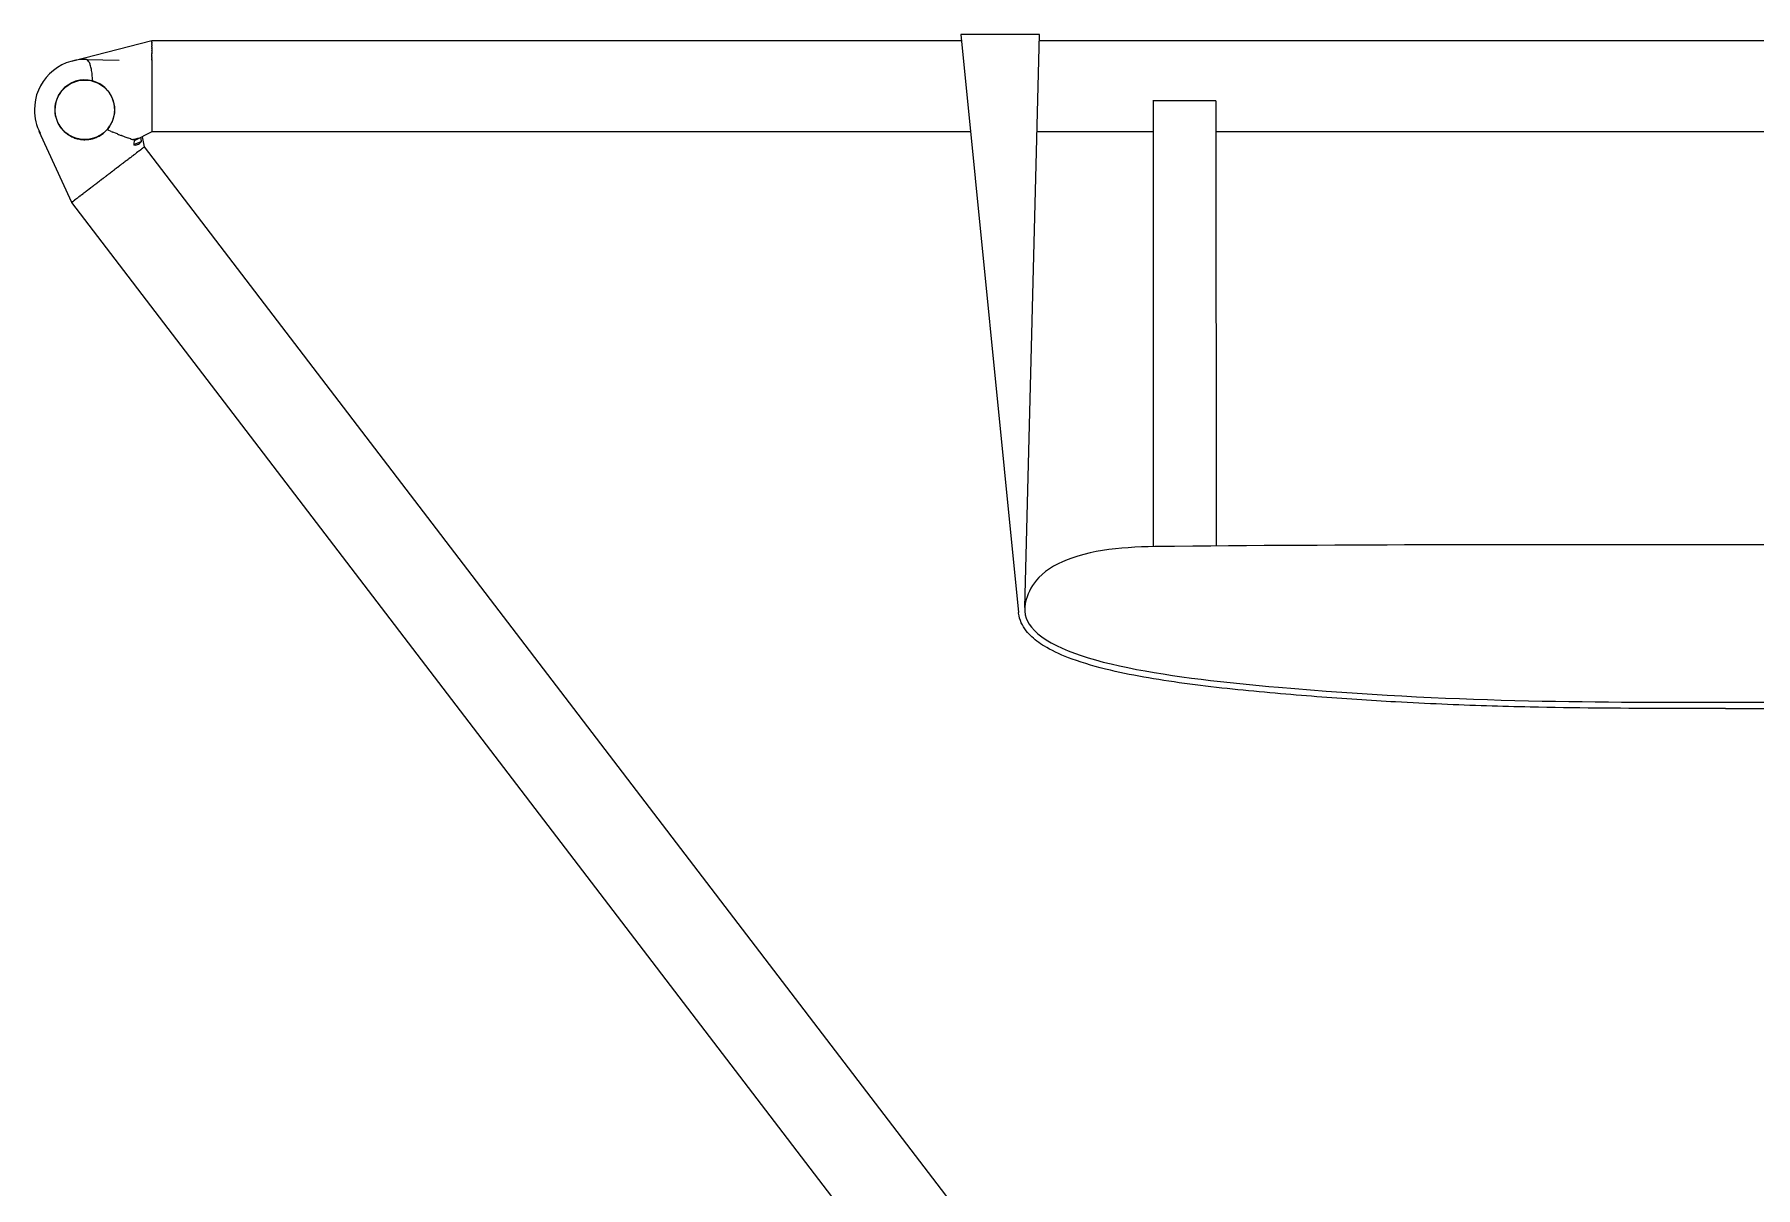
# Model space of a CAD drawing. Header units: millimetres. Extents: x 6152 to 28526, y 1087 to 12861.
# Drawn here: x 17149 to 17696, y 6281 to 6648 of the extents above; entities that cross this region are included whole.
import ezdxf

# ---------------------------------------------------------------- set-up
doc = ezdxf.new("R2010")
doc.units = ezdxf.units.MM
doc.header["$LTSCALE"] = 0.05
for name, color, linetype, lineweight in [('Board', 52, 'Continuous', 13), ('Fixation part', 40, 'Continuous', 15), ('OF1', 7, 'Continuous', 15)]:
    doc.layers.add(name, color=color, linetype=linetype, lineweight=lineweight)

msp = doc.modelspace()

# ---------------------------------------------------------------- linework, layer by layer
at = {"layer": 'Board'}
msp.add_open_spline([(17686.3, 6435.49), (17642.24, 6435.49), (17574.1, 6435.38), (17467.68, 6448.58), (17462.69, 6466.13), (17467.85, 6476.29), (17484.14, 6484.73), (17562.38, 6485.54), (17629.88, 6485.55), (17686.3, 6485.49), (17742.71, 6485.55), (17810.21, 6485.54), (17888.45, 6484.73), (17904.74, 6476.29), (17909.9, 6466.13), (17904.91, 6448.58), (17798.49, 6435.38), (17730.35, 6435.49), (17686.3, 6435.49)], degree=3, knots=[0, 0, 0, 0, 136.167469, 216.487987, 233.065049, 243.157724, 256.12334, 288.057761, 462.992225, 462.992225, 462.992225, 637.926688, 669.861109, 682.826725, 692.9194, 709.496462, 789.81698, 925.984449, 925.984449, 925.984449, 925.984449], dxfattribs=at)
at = {"layer": 'Fixation part'}
for p, q in [((17468.48, 6647.56), (17443.48, 6647.56)), ((17443.48, 6647.56), (17461.79, 6463.96)), ((17463.76, 6465.57), (17468.48, 6647.56)), ((17524.41, 6626.46), (17504.4, 6626.46)), ((17504.52, 6626.46), (17504.52, 6484.91)), ((17524.41, 6626.46), (17524.52, 6485.11))]:
    msp.add_line(p, q, dxfattribs=at)
for points in [[(17686.3, 6433.49), (17679.47, 6433.49), (17672.67, 6433.49), (17652.2, 6433.54), (17638.47, 6433.64), (17619.69, 6434.05), (17615.09, 6434.17), (17601.08, 6434.62), (17591.49, 6435.02), (17577.5, 6435.8), (17573.39, 6436.05), (17560.87, 6436.88), (17552.25, 6437.54), (17534.36, 6439.13), (17525.09, 6440.05), (17507.23, 6442.4), (17498.64, 6443.83), (17486.58, 6446.67), (17482.47, 6447.85), (17475.8, 6450.29), (17473.09, 6451.5), (17468.94, 6453.9), (17467.36, 6455.02), (17465.37, 6456.87), (17464.78, 6457.49), (17463.62, 6458.95), (17463.08, 6459.81), (17462.24, 6461.67), (17461.95, 6462.66), (17461.81, 6463.8), (17461.8, 6463.88), (17461.79, 6463.96)], [(17686.3, 6433.49), (17693.12, 6433.49), (17699.92, 6433.49), (17720.39, 6433.54), (17734.12, 6433.64), (17752.9, 6434.05), (17757.51, 6434.17), (17771.51, 6434.62), (17781.1, 6435.02), (17795.09, 6435.8), (17799.2, 6436.05), (17811.73, 6436.88), (17820.34, 6437.54), (17838.23, 6439.13), (17847.5, 6440.05), (17865.36, 6442.4), (17873.95, 6443.83), (17886.01, 6446.67), (17890.12, 6447.85), (17896.8, 6450.29), (17899.5, 6451.5), (17903.65, 6453.9), (17905.23, 6455.02), (17907.22, 6456.87), (17907.81, 6457.49), (17908.97, 6458.95), (17909.51, 6459.81), (17910.35, 6461.67), (17910.64, 6462.66), (17910.78, 6463.8), (17910.79, 6463.88), (17910.8, 6463.96)]]:
    msp.add_open_spline(points, degree=3, knots=[0, 0, 0, 0, 21.100568, 21.100568, 63.301705, 63.301705, 76.82051, 76.82051, 103.858119, 103.858119, 114.869008, 114.869008, 136.890787, 136.890787, 158.986479, 158.986479, 181.08217, 181.08217, 193.980061, 193.980061, 204.577481, 204.577481, 212.692426, 212.692426, 216.621914, 216.621914, 221.352002, 221.352002, 226.082089, 226.082089, 226.444459, 226.444459, 226.444459, 226.444459], dxfattribs=at)
at = {"layer": 'OF1'}
for p, q in [((17161.43, 6639.18), (17186.51, 6645.62)), ((17186.51, 6645.61), (17186.51, 6645.62)), ((17186.51, 6645.62), (17186.51, 6645.62)), ((17186.51, 6645.62), (17186.51, 6645.62)), ((17186.51, 6645.62), (17443.68, 6645.62)), ((17186.51, 6645.6), (17186.51, 6645.61)), ((17186.51, 6645.61), (17186.51, 6645.61)), ((17186.51, 6645.59), (17186.51, 6645.6)), ((17186.51, 6645.6), (17186.51, 6645.6)), ((17186.51, 6645.57), (17186.51, 6645.59)), ((17186.51, 6645.59), (17186.51, 6645.59)), ((17186.51, 6645.56), (17186.51, 6645.57)), ((17186.51, 6645.57), (17186.51, 6645.57)), ((17186.51, 6645.55), (17186.51, 6645.56)), ((17186.51, 6645.56), (17186.51, 6645.56)), ((17186.51, 6645.55), (17186.51, 6645.53)), ((17186.51, 6645.53), (17186.51, 6645.53)), ((17186.51, 6645.53), (17186.51, 6645.52)), ((17186.51, 6645.51), (17186.51, 6645.52)), ((17186.51, 6645.51), (17186.51, 6645.49)), ((17186.51, 6645.48), (17186.51, 6645.49)), ((17186.51, 6645.48), (17186.51, 6645.47)), ((17186.51, 6645.45), (17186.51, 6645.47)), ((17186.51, 6645.45), (17186.51, 6645.44)), ((17186.51, 6645.4), (17186.51, 6645.44)), ((17186.51, 6645.4), (17186.51, 6645.38)), ((17186.51, 6645.37), (17186.51, 6645.38)), ((17186.51, 6645.37), (17186.51, 6645.35)), ((17186.51, 6645.33), (17186.51, 6645.35)), ((17186.51, 6645.33), (17186.51, 6645.33)), ((17186.51, 6645.33), (17186.51, 6645.31)), ((17186.51, 6645.29), (17186.51, 6645.31)), ((17186.51, 6645.29), (17186.51, 6645.28)), ((17186.51, 6645.25), (17186.51, 6645.28)), ((17186.51, 6645.25), (17186.51, 6645.21)), ((17186.51, 6645.19), (17186.51, 6645.21)), ((17186.51, 6645.19), (17186.51, 6645.17)), ((17186.51, 6645.14), (17186.51, 6645.17)), ((17186.51, 6645.14), (17186.51, 6645.13)), ((17186.51, 6645.07), (17186.51, 6645.13)), ((17186.51, 6645.07), (17186.51, 6645.04)), ((17186.51, 6644.96), (17186.51, 6645.04)), ((17186.51, 6644.96), (17186.51, 6644.94)), ((17186.51, 6644.87), (17186.51, 6644.94)), ((17186.51, 6644.87), (17186.51, 6644.85)), ((17186.51, 6644.67), (17186.51, 6644.85)), ((17186.51, 6644.67), (17186.51, 6644.66)), ((17186.51, 6644.63), (17186.51, 6644.66)), ((17186.51, 6644.63), (17186.51, 6644.55)), ((17186.51, 6644.53), (17186.51, 6644.55)), ((17186.51, 6644.53), (17186.51, 6644.44)), ((17186.51, 6644.43), (17186.51, 6644.44)), ((17186.51, 6644.43), (17186.51, 6644.34)), ((17186.51, 6644.23), (17186.51, 6644.34)), ((17186.51, 6644.23), (17186.51, 6644.21)), ((17186.51, 6644.12), (17186.51, 6644.21)), ((17186.51, 6644.12), (17186.51, 6644.08)), ((17186.51, 6644.01), (17186.51, 6644.08)), ((17186.51, 6644.01), (17186.51, 6643.98)), ((17186.51, 6643.9), (17186.51, 6643.98)), ((17186.51, 6643.9), (17186.51, 6643.85)), ((17186.51, 6643.78), (17186.51, 6643.85)), ((17186.51, 6643.78), (17186.51, 6643.78)), ((17186.51, 6643.78), (17186.51, 6643.7)), ((17186.51, 6643.63), (17186.51, 6643.7)), ((17186.51, 6643.63), (17186.51, 6643.59)), ((17186.51, 6643.53), (17186.51, 6643.59)), ((17186.51, 6643.53), (17186.51, 6643.44)), ((17186.51, 6643.37), (17186.51, 6643.44)), ((17186.51, 6643.37), (17186.51, 6643.3)), ((17186.51, 6643.27), (17186.51, 6643.3)), ((17186.51, 6643.27), (17186.51, 6643.15)), ((17186.51, 6643.13), (17186.51, 6643.15)), ((17186.51, 6643.13), (17186.51, 6642.99)), ((17186.51, 6642.95), (17186.51, 6642.99)), ((17186.51, 6642.95), (17186.51, 6642.56)), ((17186.51, 6642.49), (17186.51, 6642.56)), ((17186.51, 6642.49), (17186.51, 6642.29)), ((17186.51, 6642.25), (17186.51, 6642.29)), ((17186.51, 6642.25), (17186.51, 6642.02)), ((17186.51, 6641.99), (17186.51, 6642.02)), ((17186.51, 6641.99), (17186.51, 6641.93)), ((17186.51, 6641.88), (17186.51, 6641.93)), ((17186.51, 6641.88), (17186.51, 6641.82)), ((17186.51, 6641.79), (17186.51, 6641.82)), ((17186.51, 6641.79), (17186.51, 6641.71)), ((17186.51, 6641.66), (17186.51, 6641.71)), ((17186.51, 6641.66), (17186.51, 6641.6)), ((17468.43, 6645.62), (17904.16, 6645.62)), ((17165.62, 6639.63), (17165.67, 6639.63)), ((17165.78, 6639.63), (17176.14, 6639.4)), ((17186.51, 6641.56), (17186.51, 6641.6)), ((17186.51, 6641.56), (17186.51, 6641.5)), ((17186.51, 6641.46), (17186.51, 6641.5)), ((17186.51, 6641.46), (17186.51, 6641.38)), ((17186.51, 6641.34), (17186.51, 6641.38)), ((17186.51, 6641.34), (17186.51, 6641.28)), ((17186.51, 6641.23), (17186.51, 6641.28)), ((17186.51, 6641.21), (17186.51, 6641.23)), ((17186.51, 6641.21), (17186.51, 6641.17)), ((17186.51, 6641.1), (17186.51, 6641.17)), ((17186.51, 6641.1), (17186.51, 6641.07)), ((17186.51, 6640.86), (17186.51, 6641.07)), ((17186.51, 6640.86), (17186.51, 6640.82)), ((17186.51, 6640.74), (17186.51, 6640.82)), ((17186.51, 6640.74), (17186.51, 6640.71)), ((17186.51, 6640.6), (17186.51, 6640.71)), ((17186.51, 6640.6), (17186.51, 6640.57)), ((17186.51, 6640.49), (17186.51, 6640.57)), ((17186.51, 6640.49), (17186.51, 6640.45)), ((17186.51, 6640.36), (17186.51, 6640.45)), ((17186.51, 6640.36), (17186.51, 6640.33)), ((17186.51, 6640.22), (17186.51, 6640.33)), ((17186.51, 6640.22), (17186.51, 6640.17)), ((17186.51, 6640.11), (17186.51, 6640.17)), ((17186.51, 6640.11), (17186.51, 6640.07)), ((17186.51, 6639.98), (17186.51, 6640.07)), ((17186.51, 6639.98), (17186.51, 6639.93)), ((17186.51, 6639.81), (17186.51, 6639.93)), ((17186.51, 6639.81), (17186.51, 6639.78)), ((17186.51, 6639.68), (17186.51, 6639.78)), ((17186.51, 6639.68), (17186.51, 6639.62)), ((17186.51, 6639.54), (17186.51, 6639.62)), ((17186.51, 6639.54), (17186.51, 6639.5)), ((17186.51, 6639.42), (17186.51, 6639.5)), ((17186.51, 6639.42), (17186.51, 6639.33)), ((17186.51, 6639.27), (17186.51, 6639.33)), ((17186.51, 6639.27), (17186.51, 6639.2)), ((17186.51, 6639.18), (17186.51, 6639.2)), ((17186.51, 6639.18), (17186.51, 6638.7)), ((17186.51, 6638.7), (17186.51, 6638.63)), ((17186.51, 6638.63), (17186.51, 6638.59)), ((17186.51, 6638.59), (17186.51, 6638.49)), ((17186.51, 6638.49), (17186.51, 6638.46)), ((17186.51, 6638.46), (17186.51, 6638.46)), ((17186.51, 6638.46), (17186.51, 6638.28)), ((17186.51, 6638.28), (17186.51, 6638.26)), ((17186.51, 6638.26), (17186.51, 6637.71)), ((17186.51, 6637.71), (17186.51, 6637.69)), ((17186.51, 6637.69), (17186.51, 6637.56)), ((17186.51, 6637.56), (17186.51, 6637.52)), ((17186.51, 6637.52), (17186.51, 6637.34)), ((17186.51, 6637.34), (17186.51, 6637.33)), ((17186.51, 6637.33), (17186.51, 6637.26)), ((17186.51, 6637.26), (17186.51, 6637.08)), ((17186.51, 6637.08), (17186.51, 6636.95)), ((17186.51, 6636.95), (17186.51, 6636.86)), ((17186.51, 6636.86), (17186.51, 6636.82)), ((17186.51, 6636.82), (17186.51, 6636.69)), ((17186.51, 6636.69), (17186.51, 6636.51)), ((17186.51, 6636.51), (17186.51, 6636.46)), ((17186.51, 6636.46), (17186.51, 6636.31)), ((17186.51, 6636.31), (17186.51, 6636.21)), ((17186.51, 6636.21), (17186.51, 6635.98)), ((17167.69, 6632.81), (17167.69, 6632.94)), ((17186.51, 6635.98), (17186.51, 6635.74)), ((17186.51, 6635.74), (17186.51, 6635.64)), ((17186.51, 6635.64), (17186.51, 6635.48)), ((17186.51, 6635.48), (17186.51, 6635.42)), ((17186.51, 6635.42), (17186.51, 6635.21)), ((17186.51, 6635.21), (17186.51, 6635.15)), ((17186.51, 6635.15), (17186.51, 6635.07)), ((17186.51, 6635.07), (17186.51, 6634.66)), ((17186.51, 6634.66), (17186.51, 6634.58)), ((17186.51, 6634.58), (17186.51, 6634.42)), ((17186.51, 6634.42), (17186.51, 6634.33)), ((17186.51, 6634.33), (17186.51, 6634.11)), ((17186.51, 6634.11), (17186.51, 6634.11)), ((17186.51, 6634.11), (17186.51, 6634.05)), ((17186.51, 6634.05), (17186.51, 6633.86)), ((17186.51, 6633.86), (17186.51, 6633.79)), ((17186.51, 6633.79), (17186.51, 6633.36)), ((17186.51, 6633.36), (17186.51, 6633.25)), ((17186.51, 6633.25), (17186.51, 6633.12)), ((17186.51, 6633.12), (17186.51, 6633.07)), ((17186.51, 6633.07), (17186.51, 6633)), ((17186.51, 6633), (17186.51, 6632.79)), ((17186.51, 6632.79), (17186.51, 6632.72)), ((17186.51, 6632.72), (17186.51, 6632.68)), ((17186.51, 6632.68), (17186.51, 6632.51)), ((17186.51, 6632.51), (17186.51, 6632.49)), ((17186.51, 6632.49), (17186.51, 6632.3)), ((17186.51, 6632.3), (17186.51, 6632.27)), ((17186.51, 6632.27), (17186.51, 6632.09)), ((17186.51, 6632.09), (17186.51, 6632.07)), ((17186.51, 6632.07), (17186.51, 6632.05)), ((17186.51, 6632.05), (17186.51, 6631.99)), ((17186.51, 6631.99), (17186.51, 6631.91)), ((17186.51, 6631.91), (17186.51, 6631.85)), ((17186.51, 6631.85), (17186.51, 6631.79)), ((17186.51, 6631.79), (17186.51, 6631.7)), ((17186.51, 6631.7), (17186.51, 6631.62)), ((17186.51, 6631.62), (17186.51, 6631.59)), ((17186.51, 6631.59), (17186.51, 6631.5)), ((17186.51, 6631.5), (17186.51, 6631.44)), ((17186.51, 6631.44), (17186.51, 6631.37)), ((17186.51, 6631.37), (17186.51, 6631.29)), ((17186.51, 6631.29), (17186.51, 6631.19)), ((17186.51, 6631.19), (17186.51, 6631.14)), ((17186.51, 6631.14), (17186.51, 6631.08)), ((17186.51, 6631.08), (17186.51, 6631.01)), ((17186.51, 6631.01), (17186.51, 6630.96)), ((17186.51, 6630.96), (17186.51, 6630.87)), ((17186.51, 6630.87), (17186.51, 6630.86)), ((17186.51, 6630.86), (17186.51, 6630.75)), ((17186.51, 6630.75), (17186.51, 6630.4)), ((17186.51, 6630.4), (17186.51, 6630.24)), ((17186.51, 6630.24), (17186.51, 6630.2)), ((17186.51, 6630.2), (17186.51, 6630.08)), ((17186.51, 6630.08), (17186.51, 6630.01)), ((17186.51, 6630.01), (17186.51, 6629.92)), ((17186.51, 6629.92), (17186.51, 6629.86)), ((17186.51, 6629.86), (17186.51, 6629.77)), ((17186.51, 6629.77), (17186.51, 6629.75)), ((17186.51, 6629.75), (17186.51, 6629.67)), ((17186.51, 6629.67), (17186.51, 6629.6)), ((17186.51, 6629.6), (17186.51, 6629.53)), ((17186.51, 6629.53), (17186.51, 6629.44)), ((17186.51, 6629.44), (17186.51, 6629.02)), ((17186.51, 6629.02), (17186.51, 6628.95)), ((17186.51, 6628.95), (17186.51, 6628.88)), ((17186.51, 6628.88), (17186.51, 6628.78)), ((17186.51, 6628.78), (17186.51, 6628.71)), ((17186.51, 6628.71), (17186.51, 6628.61)), ((17186.51, 6628.61), (17186.51, 6628.54)), ((17186.51, 6628.54), (17186.51, 6628.52)), ((17186.51, 6628.52), (17186.51, 6628.44)), ((17186.51, 6628.44), (17186.51, 6628.38)), ((17186.51, 6628.38), (17186.51, 6628.1)), ((17186.51, 6628.1), (17186.51, 6627.96)), ((17186.51, 6627.96), (17186.51, 6627.9)), ((17186.51, 6627.9), (17186.51, 6627.46)), ((17186.51, 6627.46), (17186.51, 6627.29)), ((17186.51, 6627.29), (17186.51, 6627.25)), ((17186.51, 6627.25), (17186.51, 6627.21)), ((17186.51, 6627.21), (17186.51, 6627.17)), ((17186.51, 6627.17), (17186.51, 6626.92)), ((17186.51, 6626.92), (17186.51, 6626.9)), ((17186.51, 6626.9), (17186.51, 6626.78)), ((17186.51, 6626.78), (17186.51, 6626.75)), ((17186.51, 6626.75), (17186.51, 6626.62)), ((17186.51, 6626.62), (17186.51, 6626.6)), ((17186.51, 6626.6), (17186.51, 6626.49)), ((17186.51, 6626.49), (17186.51, 6626.44)), ((17186.51, 6626.44), (17186.51, 6626.41)), ((17186.51, 6626.41), (17186.51, 6626.2)), ((17186.51, 6626.2), (17186.51, 6626.18)), ((17186.51, 6626.18), (17186.51, 6626.1)), ((17186.51, 6626.1), (17186.51, 6626.06)), ((17186.51, 6626.06), (17186.51, 6625.97)), ((17186.51, 6625.97), (17186.51, 6625.88)), ((17186.51, 6625.88), (17186.51, 6625.84)), ((17186.51, 6625.84), (17186.51, 6625.77)), ((17186.51, 6625.77), (17186.51, 6625.77)), ((17186.51, 6625.77), (17186.51, 6625.7)), ((17186.51, 6625.7), (17186.51, 6625.69)), ((17186.51, 6625.69), (17186.51, 6625.64)), ((17186.51, 6625.64), (17186.51, 6625.56)), ((17186.51, 6625.56), (17186.51, 6625.51)), ((17186.51, 6625.51), (17186.51, 6625.49)), ((17186.51, 6625.49), (17186.51, 6625.42)), ((17186.51, 6625.42), (17186.51, 6625.39)), ((17186.51, 6625.39), (17186.51, 6625.34)), ((17186.51, 6625.34), (17186.51, 6625.3)), ((17186.51, 6625.3), (17186.51, 6625.24)), ((17186.51, 6625.24), (17186.51, 6625.22)), ((17186.51, 6625.22), (17186.51, 6625.13)), ((17186.51, 6625.13), (17186.51, 6625.12)), ((17186.51, 6625.12), (17186.51, 6625.05)), ((17186.51, 6625.05), (17186.51, 6624.99)), ((17186.51, 6624.99), (17186.51, 6624.95)), ((17186.51, 6624.95), (17186.51, 6624.91)), ((17186.51, 6624.91), (17186.51, 6624.86)), ((17186.51, 6624.86), (17186.51, 6624.81)), ((17186.51, 6624.81), (17186.51, 6624.76)), ((17186.51, 6624.76), (17186.51, 6624.73)), ((17186.51, 6624.73), (17186.51, 6624.66)), ((17186.51, 6624.66), (17186.51, 6624.63)), ((17186.51, 6624.63), (17186.51, 6624.57)), ((17186.51, 6624.57), (17186.51, 6624.54)), ((17186.51, 6624.54), (17186.51, 6624.37)), ((17186.51, 6624.37), (17186.51, 6624.36)), ((17186.51, 6624.36), (17186.51, 6624.29)), ((17186.51, 6624.29), (17186.51, 6624.26)), ((17186.51, 6624.26), (17186.51, 6624.2)), ((17186.51, 6624.2), (17186.51, 6624.18)), ((17186.51, 6624.18), (17186.51, 6624.16)), ((17186.51, 6624.16), (17186.51, 6624.11)), ((17186.51, 6624.11), (17186.51, 6624.1)), ((17186.51, 6624.1), (17186.51, 6624.02)), ((17186.51, 6624.02), (17186.51, 6623.99)), ((17186.51, 6623.99), (17186.51, 6623.95)), ((17186.51, 6623.95), (17186.51, 6623.91)), ((17186.51, 6623.91), (17186.51, 6623.86)), ((17186.51, 6623.86), (17186.51, 6623.83)), ((17186.51, 6623.83), (17186.51, 6623.68)), ((17186.51, 6623.68), (17186.51, 6623.66)), ((17186.51, 6623.66), (17186.51, 6623.6)), ((17186.51, 6623.6), (17186.51, 6623.57)), ((17186.51, 6623.57), (17186.51, 6623.55)), ((17186.51, 6623.55), (17186.51, 6623.43)), ((17186.51, 6623.43), (17186.51, 6623.36)), ((17186.51, 6623.36), (17186.51, 6623.25)), ((17186.51, 6623.25), (17186.51, 6622.91)), ((17186.51, 6622.91), (17186.51, 6622.74)), ((17186.51, 6622.74), (17186.51, 6622.73)), ((17186.51, 6622.73), (17186.51, 6622.46)), ((17186.51, 6622.46), (17186.51, 6622.45)), ((17186.51, 6622.45), (17186.51, 6622.31)), ((17186.51, 6622.31), (17186.51, 6622.12)), ((17186.51, 6622.12), (17186.51, 6622.05)), ((17186.51, 6622.05), (17186.51, 6621.98)), ((17186.51, 6622.05), (17186.51, 6622.05)), ((17186.51, 6621.98), (17186.51, 6621.94)), ((17186.51, 6621.94), (17186.51, 6621.93)), ((17186.51, 6621.93), (17186.51, 6621.87)), ((17186.51, 6621.87), (17186.51, 6621.86)), ((17186.51, 6621.86), (17186.51, 6621.82)), ((17186.51, 6621.82), (17186.51, 6621.76)), ((17186.51, 6621.76), (17186.51, 6621.63)), ((17186.51, 6621.63), (17186.51, 6621.55)), ((17186.51, 6621.55), (17186.51, 6621.49)), ((17186.51, 6621.49), (17186.51, 6621.39)), ((17186.51, 6621.39), (17186.51, 6621.25)), ((17186.51, 6621.25), (17186.51, 6621.22)), ((17186.51, 6621.22), (17186.51, 6621.06)), ((17186.51, 6621.06), (17186.51, 6621.03)), ((17186.51, 6621.03), (17186.51, 6620.97)), ((17186.51, 6620.97), (17186.51, 6620.97)), ((17186.51, 6620.97), (17186.51, 6620.9)), ((17186.51, 6620.9), (17186.51, 6620.89)), ((17186.51, 6620.89), (17186.51, 6620.87)), ((17186.51, 6620.87), (17186.51, 6620.84)), ((17186.51, 6620.84), (17186.51, 6620.74)), ((17186.51, 6620.74), (17186.51, 6620.64)), ((17186.51, 6620.64), (17186.51, 6620.64)), ((17186.51, 6620.64), (17186.51, 6620.59)), ((17186.51, 6620.59), (17186.51, 6620.51)), ((17186.51, 6620.51), (17186.51, 6620.48)), ((17186.51, 6620.48), (17186.51, 6620.33)), ((17186.51, 6620.33), (17186.51, 6620.27)), ((17186.51, 6620.27), (17186.51, 6620.26)), ((17186.51, 6620.26), (17186.51, 6620.05)), ((17186.51, 6620.05), (17186.51, 6620.03)), ((17186.51, 6620.03), (17186.51, 6619.84)), ((17186.51, 6619.84), (17186.51, 6619.83)), ((17186.51, 6619.83), (17186.51, 6619.39)), ((17161.11, 6594.24), (17150.78, 6616.77)), ((17172.63, 6617.21), (17172.35, 6617.34)), ((17173.62, 6616.78), (17172.63, 6617.21)), ((17175.28, 6616.08), (17174.14, 6616.56)), ((17175.58, 6615.96), (17175.28, 6616.08)), ((17175.61, 6615.95), (17175.58, 6615.96)), ((17176.91, 6615.43), (17176.8, 6615.47)), ((17178.08, 6614.96), (17176.91, 6615.43)), ((17178.1, 6614.96), (17178.08, 6614.96)), ((17179.05, 6614.6), (17178.1, 6614.96)), ((17179.13, 6614.57), (17179.05, 6614.6)), ((17179.81, 6614.36), (17179.13, 6614.57)), ((17179.88, 6614.34), (17179.81, 6614.36)), ((17180.76, 6614.26), (17181.78, 6614.51)), ((17186.51, 6616.68), (17180.87, 6613.74)), ((17180.88, 6613.88), (17182.3, 6614.65)), ((17183.41, 6615.07), (17184.11, 6611.82)), ((17186.51, 6619.39), (17186.51, 6619.38)), ((17186.51, 6619.38), (17186.51, 6619.36)), ((17186.51, 6619.36), (17186.51, 6619.03)), ((17186.51, 6619.03), (17186.51, 6618.94)), ((17186.51, 6618.94), (17186.51, 6618.87)), ((17186.51, 6618.87), (17186.51, 6618.81)), ((17186.51, 6618.81), (17186.51, 6618.65)), ((17186.51, 6618.65), (17186.51, 6618.37)), ((17186.51, 6618.37), (17186.51, 6618.36)), ((17186.51, 6618.36), (17186.51, 6618.21)), ((17186.51, 6618.21), (17186.51, 6618.2)), ((17186.51, 6618.2), (17186.51, 6618.19)), ((17186.51, 6618.19), (17186.51, 6617.74)), ((17186.51, 6617.74), (17186.51, 6617.73)), ((17186.51, 6617.73), (17186.51, 6617.68)), ((17186.51, 6617.73), (17186.51, 6617.73)), ((17186.51, 6617.68), (17186.51, 6617.51)), ((17186.51, 6617.51), (17186.51, 6617.4)), ((17186.51, 6617.4), (17186.51, 6617.37)), ((17186.51, 6617.37), (17186.51, 6617.35)), ((17186.51, 6617.35), (17186.51, 6617.35)), ((17186.51, 6617.35), (17186.51, 6617.3)), ((17186.51, 6617.3), (17186.51, 6617.28)), ((17186.51, 6617.28), (17186.51, 6617.25)), ((17186.51, 6617.25), (17186.51, 6617.22)), ((17186.51, 6617.22), (17186.51, 6617.17)), ((17186.51, 6617.17), (17186.51, 6617.16)), ((17186.51, 6617.16), (17186.51, 6617.01)), ((17186.51, 6617.01), (17186.51, 6616.96)), ((17186.51, 6616.96), (17186.51, 6616.81)), ((17186.51, 6616.81), (17186.51, 6616.8)), ((17186.51, 6616.8), (17186.51, 6616.75)), ((17186.51, 6616.75), (17186.51, 6616.7)), ((17186.51, 6616.7), (17186.51, 6616.69)), ((17186.51, 6616.69), (17186.51, 6616.68)), ((17186.51, 6616.69), (17186.51, 6616.69)), ((17186.51, 6616.68), (17186.51, 6616.68)), ((17186.51, 6616.68), (17186.51, 6616.68)), ((17446.56, 6616.68), (17186.51, 6616.68)), ((17504.52, 6616.68), (17467.68, 6616.68)), ((17848.17, 6616.68), (17524.42, 6616.68)), ((17180.22, 6608.85), (17180.06, 6608.72)), ((17180.22, 6608.85), (17180.31, 6608.91)), ((17180.35, 6608.94), (17180.31, 6608.91)), ((17180.35, 6608.94), (17180.41, 6608.99)), ((17180.4, 6614.24), (17180.37, 6614.24)), ((17180.43, 6609.01), (17180.41, 6608.99)), ((17180.43, 6609.01), (17180.59, 6609.13)), ((17180.63, 6609.15), (17180.59, 6609.13)), ((17180.63, 6609.15), (17180.66, 6609.18)), ((17180.7, 6609.21), (17180.66, 6609.18)), ((17180.7, 6609.21), (17180.77, 6609.26)), ((17180.7, 6609.21), (17180.7, 6609.21)), ((17180.77, 6609.27), (17180.85, 6609.33)), ((17180.77, 6609.27), (17180.77, 6609.26)), ((17180.89, 6614.29), (17180.82, 6612.35)), ((17181.25, 6612.42), (17180.82, 6612.35)), ((17180.83, 6612.66), (17183.18, 6613.61)), ((17180.87, 6609.34), (17180.85, 6609.33)), ((17180.87, 6609.34), (17180.93, 6609.38)), ((17180.96, 6609.41), (17180.93, 6609.38)), ((17180.96, 6609.41), (17181, 6609.44)), ((17181.19, 6609.59), (17181, 6609.44)), ((17181.19, 6609.59), (17181.25, 6609.63)), ((17181.27, 6609.65), (17181.25, 6609.63)), ((17181.25, 6609.63), (17181.25, 6609.63)), ((17181.27, 6609.65), (17181.32, 6609.69)), ((17181.35, 6609.71), (17181.32, 6609.69)), ((17181.35, 6609.71), (17181.4, 6609.75)), ((17181.43, 6609.77), (17181.4, 6609.75)), ((17181.43, 6609.77), (17181.46, 6609.79)), ((17181.49, 6609.82), (17181.46, 6609.79)), ((17181.49, 6609.82), (17181.52, 6609.84)), ((17181.63, 6609.92), (17181.52, 6609.84)), ((17181.63, 6609.92), (17181.64, 6609.93)), ((17182.04, 6610.24), (17181.64, 6609.93)), ((17182.04, 6610.24), (17182.08, 6610.26)), ((17182.21, 6610.37), (17182.08, 6610.26)), ((17182.21, 6610.37), (17182.32, 6610.45)), ((17182.35, 6610.47), (17182.32, 6610.45)), ((17182.35, 6610.47), (17182.38, 6610.49)), ((17182.45, 6610.55), (17182.38, 6610.49)), ((17182.45, 6610.55), (17182.49, 6610.58)), ((17182.52, 6610.6), (17182.49, 6610.58)), ((17182.52, 6610.6), (17182.58, 6610.65)), ((17182.63, 6610.68), (17182.58, 6610.65)), ((17182.63, 6610.68), (17182.7, 6610.74)), ((17182.71, 6610.75), (17182.7, 6610.74)), ((17182.71, 6610.75), (17182.8, 6610.82)), ((17182.85, 6610.86), (17182.8, 6610.82)), ((17182.85, 6610.86), (17182.88, 6610.88)), ((17182.88, 6610.88), (17182.9, 6610.89)), ((17182.92, 6610.91), (17182.9, 6610.89)), ((17182.92, 6610.91), (17182.98, 6610.96)), ((17183.02, 6610.99), (17182.98, 6610.96)), ((17183.02, 6610.99), (17183.09, 6611.03)), ((17183.18, 6613.61), (17183.09, 6613.47)), ((17183.09, 6611.04), (17183.17, 6611.1)), ((17183.09, 6611.04), (17183.09, 6611.03)), ((17183.23, 6611.14), (17183.17, 6611.1)), ((17183.23, 6611.14), (17183.26, 6611.17)), ((17183.29, 6611.19), (17183.26, 6611.17)), ((17183.29, 6611.19), (17183.32, 6611.22)), ((17183.36, 6611.24), (17183.32, 6611.22)), ((17183.36, 6611.24), (17183.44, 6611.31)), ((17183.44, 6611.31), (17183.5, 6611.35)), ((17183.56, 6611.4), (17183.5, 6611.35)), ((17183.56, 6611.4), (17183.57, 6611.41)), ((17183.56, 6611.4), (17183.56, 6611.4)), ((17183.6, 6611.43), (17183.57, 6611.41)), ((17183.6, 6611.43), (17183.65, 6611.46)), ((17183.68, 6611.49), (17183.65, 6611.46)), ((17183.68, 6611.49), (17183.71, 6611.51)), ((17183.72, 6611.52), (17183.71, 6611.51)), ((17183.72, 6611.52), (17183.75, 6611.54)), ((17183.76, 6611.55), (17183.75, 6611.54)), ((17183.76, 6611.55), (17183.78, 6611.56)), ((17183.8, 6611.58), (17183.78, 6611.56)), ((17183.83, 6611.6), (17183.8, 6611.58)), ((17183.8, 6611.58), (17183.8, 6611.58)), ((17183.83, 6611.6), (17183.86, 6611.63)), ((17183.86, 6611.63), (17183.89, 6611.65)), ((17183.9, 6611.66), (17183.89, 6611.65)), ((17183.9, 6611.66), (17183.91, 6611.66)), ((17183.93, 6611.68), (17183.91, 6611.66)), ((17183.93, 6611.68), (17183.96, 6611.7)), ((17183.97, 6611.71), (17183.96, 6611.7)), ((17183.97, 6611.71), (17183.98, 6611.72)), ((17183.99, 6611.73), (17183.98, 6611.72)), ((17183.99, 6611.73), (17184, 6611.74)), ((17184.02, 6611.75), (17184, 6611.74)), ((17184.03, 6611.76), (17184.02, 6611.75)), ((17184.02, 6611.75), (17184.02, 6611.75)), ((17184.03, 6611.76), (17184.04, 6611.77)), ((17184.04, 6611.77), (17184.06, 6611.78)), ((17184.04, 6611.77), (17184.04, 6611.77)), ((17184.08, 6611.8), (17184.06, 6611.78)), ((17184.08, 6611.8), (17184.09, 6611.8)), ((17184.09, 6611.8), (17184.09, 6611.81)), ((17184.1, 6611.81), (17184.09, 6611.81)), ((17184.09, 6611.8), (17184.09, 6611.8)), ((17184.1, 6611.81), (17184.11, 6611.82)), ((17184.1, 6611.81), (17184.1, 6611.81)), ((17184.1, 6611.81), (17184.1, 6611.81)), ((17184.11, 6611.82), (17682.99, 5959.3)), ((17173.13, 6603.43), (17173.03, 6603.35)), ((17173.17, 6603.45), (17173.13, 6603.43)), ((17173.3, 6603.55), (17173.17, 6603.45)), ((17173.31, 6603.56), (17173.3, 6603.55)), ((17173.4, 6603.63), (17173.31, 6603.56)), ((17173.45, 6603.67), (17173.4, 6603.63)), ((17173.51, 6603.72), (17173.45, 6603.67)), ((17173.56, 6603.75), (17173.51, 6603.72)), ((17173.63, 6603.81), (17173.56, 6603.75)), ((17173.67, 6603.84), (17173.63, 6603.81)), ((17173.75, 6603.9), (17173.67, 6603.84)), ((17173.79, 6603.93), (17173.75, 6603.9)), ((17173.98, 6604.07), (17173.79, 6603.93)), ((17173.99, 6604.08), (17173.98, 6604.07)), ((17174.15, 6604.2), (17173.99, 6604.08)), ((17174.3, 6604.32), (17174.15, 6604.2)), ((17174.34, 6604.35), (17174.3, 6604.32)), ((17174.54, 6604.5), (17174.34, 6604.35)), ((17174.57, 6604.52), (17174.54, 6604.5)), ((17174.54, 6604.5), (17174.54, 6604.5)), ((17175.16, 6604.97), (17174.57, 6604.52)), ((17175.22, 6605.02), (17175.16, 6604.97)), ((17175.25, 6605.04), (17175.22, 6605.02)), ((17175.29, 6605.07), (17175.25, 6605.04)), ((17175.57, 6605.29), (17175.29, 6605.07)), ((17175.78, 6605.45), (17175.57, 6605.29)), ((17175.84, 6605.49), (17175.78, 6605.45)), ((17175.93, 6605.57), (17175.84, 6605.49)), ((17175.99, 6605.61), (17175.93, 6605.57)), ((17176.04, 6605.65), (17175.99, 6605.61)), ((17176.18, 6605.75), (17176.04, 6605.65)), ((17176.26, 6605.81), (17176.18, 6605.75)), ((17176.59, 6606.07), (17176.26, 6605.81)), ((17176.71, 6606.16), (17176.59, 6606.07)), ((17176.83, 6606.25), (17176.71, 6606.16)), ((17176.94, 6606.33), (17176.83, 6606.25)), ((17177.08, 6606.44), (17176.94, 6606.33)), ((17177.09, 6606.45), (17177.08, 6606.44)), ((17177.22, 6606.55), (17177.09, 6606.45)), ((17177.28, 6606.59), (17177.22, 6606.55)), ((17177.52, 6606.78), (17177.28, 6606.59)), ((17177.53, 6606.79), (17177.52, 6606.78)), ((17177.82, 6607.01), (17177.53, 6606.79)), ((17177.83, 6607.02), (17177.82, 6607.01)), ((17178.07, 6607.2), (17177.83, 6607.02)), ((17178.1, 6607.23), (17178.07, 6607.2)), ((17178.36, 6607.42), (17178.1, 6607.23)), ((17178.38, 6607.44), (17178.36, 6607.42)), ((17178.38, 6607.44), (17178.4, 6607.45)), ((17178.45, 6607.49), (17178.4, 6607.45)), ((17178.45, 6607.49), (17178.49, 6607.52)), ((17178.54, 6607.56), (17178.49, 6607.52)), ((17178.54, 6607.56), (17178.58, 6607.59)), ((17178.6, 6607.6), (17178.58, 6607.59)), ((17178.6, 6607.6), (17178.88, 6607.82)), ((17178.92, 6607.85), (17178.88, 6607.82)), ((17178.92, 6607.85), (17179, 6607.91)), ((17179.02, 6607.92), (17179, 6607.91)), ((17179.02, 6607.92), (17179.12, 6608.01)), ((17179.15, 6608.02), (17179.12, 6608.01)), ((17179.15, 6608.02), (17179.24, 6608.09)), ((17179.27, 6608.12), (17179.24, 6608.09)), ((17179.27, 6608.12), (17179.35, 6608.18)), ((17179.6, 6608.37), (17179.35, 6608.18)), ((17179.6, 6608.37), (17179.7, 6608.45)), ((17179.74, 6608.47), (17179.7, 6608.45)), ((17179.74, 6608.47), (17179.81, 6608.53)), ((17179.82, 6608.54), (17179.81, 6608.53)), ((17179.82, 6608.54), (17179.92, 6608.61)), ((17179.93, 6608.63), (17179.92, 6608.61)), ((17179.93, 6608.63), (17180.05, 6608.72)), ((17180.05, 6608.72), (17180.06, 6608.72)), ((17165.94, 6597.93), (17165.88, 6597.88)), ((17165.96, 6597.94), (17165.94, 6597.93)), ((17166.03, 6597.99), (17165.96, 6597.94)), ((17166.06, 6598.02), (17166.03, 6597.99)), ((17166.12, 6598.06), (17166.06, 6598.02)), ((17166.14, 6598.08), (17166.12, 6598.06)), ((17166.3, 6598.2), (17166.14, 6598.08)), ((17166.32, 6598.22), (17166.3, 6598.2)), ((17166.37, 6598.26), (17166.32, 6598.22)), ((17166.39, 6598.27), (17166.37, 6598.26)), ((17166.48, 6598.34), (17166.39, 6598.27)), ((17166.51, 6598.36), (17166.48, 6598.34)), ((17166.54, 6598.39), (17166.51, 6598.36)), ((17166.58, 6598.42), (17166.54, 6598.39)), ((17166.65, 6598.47), (17166.58, 6598.42)), ((17166.66, 6598.48), (17166.65, 6598.47)), ((17166.74, 6598.54), (17166.66, 6598.48)), ((17166.79, 6598.58), (17166.74, 6598.54)), ((17166.8, 6598.58), (17166.79, 6598.58)), ((17166.86, 6598.63), (17166.8, 6598.58)), ((17166.87, 6598.64), (17166.86, 6598.63)), ((17166.92, 6598.68), (17166.87, 6598.64)), ((17166.94, 6598.69), (17166.92, 6598.68)), ((17166.95, 6598.69), (17166.94, 6598.69)), ((17166.96, 6598.71), (17166.95, 6598.69)), ((17167.02, 6598.75), (17166.96, 6598.71)), ((17167.05, 6598.78), (17167.02, 6598.75)), ((17167.09, 6598.81), (17167.05, 6598.78)), ((17167.14, 6598.84), (17167.09, 6598.81)), ((17167.15, 6598.85), (17167.14, 6598.84)), ((17167.21, 6598.9), (17167.15, 6598.85)), ((17167.22, 6598.91), (17167.21, 6598.9)), ((17167.36, 6599.01), (17167.22, 6598.91)), ((17167.38, 6599.03), (17167.36, 6599.01)), ((17167.43, 6599.07), (17167.38, 6599.03)), ((17167.45, 6599.08), (17167.43, 6599.07)), ((17167.59, 6599.19), (17167.45, 6599.08)), ((17167.62, 6599.21), (17167.59, 6599.19)), ((17167.66, 6599.24), (17167.62, 6599.21)), ((17167.68, 6599.25), (17167.66, 6599.24)), ((17167.75, 6599.31), (17167.68, 6599.25)), ((17167.77, 6599.32), (17167.75, 6599.31)), ((17167.81, 6599.36), (17167.77, 6599.32)), ((17167.84, 6599.38), (17167.81, 6599.36)), ((17167.89, 6599.42), (17167.84, 6599.38)), ((17167.91, 6599.43), (17167.89, 6599.42)), ((17167.97, 6599.48), (17167.91, 6599.43)), ((17168, 6599.5), (17167.97, 6599.48)), ((17168.04, 6599.53), (17168, 6599.5)), ((17168.07, 6599.55), (17168.04, 6599.53)), ((17168.19, 6599.65), (17168.07, 6599.55)), ((17168.2, 6599.65), (17168.19, 6599.65)), ((17168.24, 6599.68), (17168.2, 6599.65)), ((17168.27, 6599.71), (17168.24, 6599.68)), ((17168.31, 6599.74), (17168.27, 6599.71)), ((17168.35, 6599.77), (17168.31, 6599.74)), ((17168.37, 6599.78), (17168.35, 6599.77)), ((17168.57, 6599.94), (17168.37, 6599.78)), ((17168.59, 6599.95), (17168.57, 6599.94)), ((17168.67, 6600.01), (17168.59, 6599.95)), ((17168.69, 6600.03), (17168.67, 6600.01)), ((17168.73, 6600.06), (17168.69, 6600.03)), ((17168.8, 6600.11), (17168.73, 6600.06)), ((17168.83, 6600.14), (17168.8, 6600.11)), ((17168.9, 6600.19), (17168.83, 6600.14)), ((17168.93, 6600.21), (17168.9, 6600.19)), ((17169.01, 6600.27), (17168.93, 6600.21)), ((17169.02, 6600.28), (17169.01, 6600.27)), ((17169.12, 6600.36), (17169.02, 6600.28)), ((17169.13, 6600.37), (17169.12, 6600.36)), ((17169.21, 6600.43), (17169.13, 6600.37)), ((17169.24, 6600.45), (17169.21, 6600.43)), ((17169.31, 6600.51), (17169.24, 6600.45)), ((17169.32, 6600.51), (17169.31, 6600.51)), ((17169.45, 6600.61), (17169.32, 6600.51)), ((17169.46, 6600.62), (17169.45, 6600.61)), ((17169.57, 6600.7), (17169.46, 6600.62)), ((17169.65, 6600.77), (17169.57, 6600.7)), ((17169.7, 6600.8), (17169.65, 6600.77)), ((17169.85, 6600.92), (17169.7, 6600.8)), ((17170.03, 6601.05), (17169.85, 6600.92)), ((17170.3, 6601.26), (17170.03, 6601.06)), ((17170.03, 6601.06), (17170.03, 6601.05)), ((17170.32, 6601.27), (17170.3, 6601.26)), ((17170.38, 6601.32), (17170.32, 6601.27)), ((17170.41, 6601.35), (17170.38, 6601.32)), ((17170.53, 6601.44), (17170.41, 6601.35)), ((17170.55, 6601.45), (17170.53, 6601.44)), ((17170.68, 6601.55), (17170.55, 6601.45)), ((17170.72, 6601.58), (17170.68, 6601.55)), ((17170.81, 6601.65), (17170.72, 6601.58)), ((17170.86, 6601.69), (17170.81, 6601.65)), ((17170.94, 6601.75), (17170.86, 6601.69)), ((17171, 6601.79), (17170.94, 6601.75)), ((17171.07, 6601.85), (17171, 6601.79)), ((17171.12, 6601.88), (17171.07, 6601.85)), ((17171.2, 6601.95), (17171.12, 6601.88)), ((17171.25, 6601.98), (17171.2, 6601.95)), ((17171.26, 6602), (17171.25, 6601.98)), ((17171.27, 6602), (17171.26, 6602)), ((17171.44, 6602.13), (17171.27, 6602)), ((17171.48, 6602.16), (17171.44, 6602.13)), ((17171.64, 6602.28), (17171.48, 6602.16)), ((17171.65, 6602.29), (17171.64, 6602.28)), ((17171.81, 6602.41), (17171.65, 6602.29)), ((17171.86, 6602.45), (17171.81, 6602.41)), ((17172.01, 6602.57), (17171.86, 6602.45)), ((17172.16, 6602.68), (17172.01, 6602.57)), ((17172.39, 6602.85), (17172.16, 6602.68)), ((17172.4, 6602.87), (17172.39, 6602.85)), ((17172.5, 6602.94), (17172.4, 6602.87)), ((17172.66, 6603.07), (17172.5, 6602.94)), ((17172.86, 6603.22), (17172.66, 6603.07)), ((17172.89, 6603.24), (17172.86, 6603.22)), ((17172.97, 6603.3), (17172.89, 6603.24)), ((17172.99, 6603.32), (17172.97, 6603.3)), ((17173, 6603.32), (17172.99, 6603.32)), ((17173.03, 6603.35), (17173, 6603.32)), ((17660, 5941.72), (17161.11, 6594.24)), ((17161.13, 6594.25), (17161.12, 6594.24)), ((17161.12, 6594.24), (17161.12, 6594.24)), ((17161.12, 6594.24), (17161.12, 6594.24)), ((17161.14, 6594.26), (17161.13, 6594.25)), ((17161.13, 6594.25), (17161.13, 6594.25)), ((17161.13, 6594.25), (17161.13, 6594.25)), ((17161.15, 6594.26), (17161.14, 6594.26)), ((17161.16, 6594.27), (17161.15, 6594.26)), ((17161.17, 6594.28), (17161.16, 6594.27)), ((17161.16, 6594.27), (17161.16, 6594.27)), ((17161.18, 6594.29), (17161.17, 6594.28)), ((17161.2, 6594.3), (17161.18, 6594.29)), ((17161.21, 6594.31), (17161.2, 6594.3)), ((17161.22, 6594.32), (17161.21, 6594.31)), ((17161.23, 6594.32), (17161.22, 6594.32)), ((17161.27, 6594.35), (17161.23, 6594.32)), ((17161.29, 6594.37), (17161.27, 6594.35)), ((17161.32, 6594.39), (17161.29, 6594.37)), ((17161.33, 6594.4), (17161.32, 6594.39)), ((17161.38, 6594.44), (17161.33, 6594.4)), ((17161.51, 6594.54), (17161.38, 6594.44)), ((17161.38, 6594.44), (17161.38, 6594.44)), ((17161.53, 6594.55), (17161.51, 6594.54)), ((17161.62, 6594.62), (17161.53, 6594.55)), ((17161.65, 6594.64), (17161.62, 6594.62)), ((17161.95, 6594.87), (17161.65, 6594.65)), ((17161.65, 6594.65), (17161.65, 6594.64)), ((17161.96, 6594.88), (17161.95, 6594.87)), ((17162.29, 6595.13), (17161.96, 6594.88)), ((17161.96, 6594.88), (17161.96, 6594.88)), ((17162.33, 6595.16), (17162.29, 6595.13)), ((17162.87, 6595.58), (17162.33, 6595.16)), ((17163.1, 6595.75), (17162.87, 6595.58)), ((17163.18, 6595.82), (17163.1, 6595.76)), ((17163.1, 6595.76), (17163.1, 6595.75)), ((17163.34, 6595.94), (17163.18, 6595.82)), ((17163.61, 6596.15), (17163.34, 6595.94)), ((17163.75, 6596.25), (17163.61, 6596.15)), ((17163.86, 6596.34), (17163.75, 6596.25)), ((17163.89, 6596.36), (17163.86, 6596.34)), ((17163.94, 6596.39), (17163.89, 6596.36)), ((17163.99, 6596.43), (17163.94, 6596.39)), ((17164.1, 6596.52), (17163.99, 6596.43)), ((17164.14, 6596.55), (17164.1, 6596.52)), ((17164.16, 6596.56), (17164.14, 6596.55)), ((17164.23, 6596.62), (17164.16, 6596.56)), ((17164.26, 6596.64), (17164.23, 6596.62)), ((17164.29, 6596.66), (17164.26, 6596.64)), ((17164.43, 6596.77), (17164.29, 6596.66)), ((17164.45, 6596.78), (17164.43, 6596.77)), ((17164.57, 6596.88), (17164.45, 6596.78)), ((17164.58, 6596.89), (17164.57, 6596.88)), ((17164.76, 6597.02), (17164.58, 6596.89)), ((17164.81, 6597.06), (17164.76, 6597.03)), ((17164.76, 6597.03), (17164.76, 6597.02)), ((17164.87, 6597.11), (17164.81, 6597.06)), ((17164.91, 6597.13), (17164.87, 6597.11)), ((17165.01, 6597.22), (17164.91, 6597.13)), ((17165.05, 6597.25), (17165.01, 6597.22)), ((17165.06, 6597.26), (17165.05, 6597.25)), ((17165.08, 6597.27), (17165.06, 6597.26)), ((17165.09, 6597.28), (17165.08, 6597.27)), ((17165.17, 6597.34), (17165.09, 6597.28)), ((17165.22, 6597.37), (17165.17, 6597.34)), ((17165.32, 6597.45), (17165.22, 6597.37)), ((17165.37, 6597.49), (17165.32, 6597.46)), ((17165.32, 6597.46), (17165.32, 6597.45)), ((17165.38, 6597.5), (17165.37, 6597.49)), ((17165.5, 6597.59), (17165.38, 6597.5)), ((17165.52, 6597.6), (17165.5, 6597.59)), ((17165.56, 6597.63), (17165.52, 6597.6)), ((17165.57, 6597.64), (17165.56, 6597.63)), ((17165.63, 6597.69), (17165.57, 6597.64)), ((17165.64, 6597.7), (17165.63, 6597.69)), ((17165.77, 6597.8), (17165.64, 6597.7)), ((17165.78, 6597.8), (17165.77, 6597.8)), ((17165.82, 6597.84), (17165.78, 6597.8)), ((17165.86, 6597.87), (17165.82, 6597.84)), ((17165.87, 6597.87), (17165.86, 6597.87)), ((17165.88, 6597.88), (17165.87, 6597.87))]:
    msp.add_line(p, q, dxfattribs=at)
msp.add_circle((17165.23, 6623.63), 9.45, dxfattribs=at)
for centre, radius, start, end in [((17165.23, 6623.63), 16, 88.7664, 180), ((17165.53, 6638.7), 0.93, 53.5098, 87.2659), ((17165.23, 6623.63), 16, 88.424, 88.5871), ((17164.77, 6637.87), 2.06, 29.6099, 50.3033), ((17161.2, 6636), 6.09, 18.107, 28.2551), ((17153.25, 6633.7), 14.36, 11.2448, 16.9669), ((17139.41, 6631.6), 28.35, 6.4844, 9.9506), ((17165.23, 6623.63), 9.5, 74.9945, 206.2921), ((17118.33, 6630.85), 49.41, 2.4144, 4.5866), ((17165.24, 6623.64), 9.49, 54.448, 75.0037), ((17165.23, 6623.63), 9.5, 41.1904, 54.4572), ((17165.23, 6623.63), 9.5, 30.7583, 41.1904), ((17165.23, 6623.63), 9.5, 21.6734, 30.7583), ((17165.23, 6623.63), 9.5, 13.2997, 21.6736), ((17165.23, 6623.63), 9.5, 5.3029, 13.2999), ((17165.23, 6623.63), 16, 180, 207.4578), ((17165.23, 6623.63), 9.5, 327.18, 337.1653), ((17165.22, 6623.64), 9.51, 337.1724, 347.1848), ((17165.23, 6623.63), 9.51, 347.1953, 356.8716), ((17165.24, 6623.63), 9.49, 356.8724, 5.3054), ((17165.23, 6623.63), 9.5, 206.2921, 219.8916), ((17165.23, 6623.63), 9.5, 219.8916, 232.7033), ((17165.23, 6623.63), 9.5, 232.7033, 241.9576), ((17165.23, 6623.63), 9.5, 241.9581, 250.6915), ((17165.23, 6623.64), 9.51, 250.6968, 259.5747), ((17165.23, 6623.63), 9.5, 259.5798, 268.3992), ((17165.23, 6623.63), 9.5, 276.07, 283.1896), ((17165.23, 6623.63), 9.5, 283.1886, 290.6226), ((17165.23, 6623.63), 9.5, 290.6215, 298.6427), ((17165.23, 6623.63), 9.5, 298.6424, 307.7316), ((17165.23, 6623.63), 9.5, 307.7315, 318.512), ((17165.29, 6623.59), 9.43, 318.48, 327.212), ((17203.97, 6690.07), 79.33, 247.502, 247.9122), ((17223.4, 6732.2), 125.69, 247.652, 248.2386), ((17180.75, 6617.56), 3.34, 254.8288, 263.3507), ((17176.5, 6634.84), 21, 284.5609, 286.0416), ((594187.31, 105329.86), 585387.62, 189.7082839, 189.70840589), ((17165.23, 6623.63), 9.5, 268.3996, 270), ((17165.23, 6623.6), 9.47, 269.9907, 276.0794), ((17180.52, 6615.47), 1.23, 264.4305, 281.0666), ((17180.61, 6616.6), 4.23, 278.6898, 289.3256), ((17181.27, 6614.62), 2.14, 290.0961, 309.226), ((17181.07, 6614.85), 2.45, 309.5876, 325.7377)]:
    msp.add_arc(centre, radius, start, end, dxfattribs=at)
msp.add_open_spline([(17161.12, 6594.24), (17161.12, 6594.24), (17161.11, 6594.24), (17161.11, 6594.24)], degree=3, dxfattribs=at)

doc.saveas('drawing.dxf')
